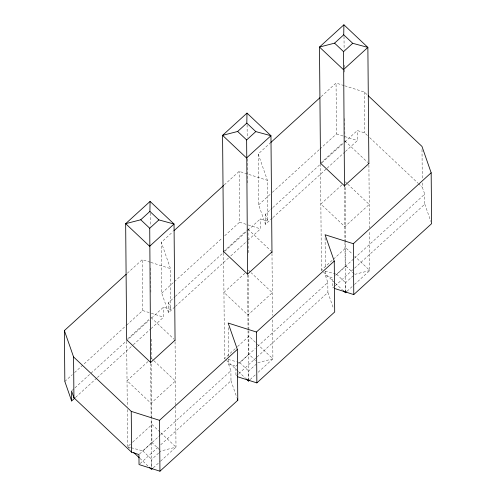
<?xml version="1.0" encoding="UTF-8"?>
<svg xmlns="http://www.w3.org/2000/svg" width="496" height="496" viewBox="0 0 496 496"><rect width="100%" height="100%" fill="white"/><g stroke="black" fill="none" stroke-linecap="round" stroke-linejoin="round"><path stroke-width="0.37" stroke-dasharray="2.48 1.86" d="M159.78 449.953L151.919 442.531L151.491 363.314M255.57 360.586L248.831 354.225L248.893 330.776M354.169 273.866L345.743 265.918L345.805 242.47M158.615 453.096L151.751 459.358L151.571 469.371L151.131 419.021M248.496 380.289L248.663 371.045L256.103 364.269M345.414 291.983L345.576 282.739L353.016 275.962M127.342 273.228L142.228 259.668L150.195 262.198M174.828 306.931L168.541 312.654L161.746 293.148L161.305 242.284L172.751 231.855M224.26 184.915L239.14 171.362L267.4 180.333L267.759 221.185L260.406 218.854L247.845 230.299M272.31 218.104L265.459 224.347L258.658 204.842L258.218 153.977L270.233 143.022M321.172 96.608L336.052 83.049L344.026 85.579M64.833 381.461L72.273 374.678M74.561 372.595L126.071 325.655M126.641 325.134L142.668 310.533L142.228 259.668M161.746 293.148L173.767 282.199M174.338 281.678L222.413 237.869M224.7 235.786L239.58 222.227L239.14 171.362M258.658 204.842L270.103 194.413M272.397 192.324L319.325 149.563M319.895 149.042L336.493 133.914L336.052 83.049M127.807 338.787L149.389 319.12M223.584 251.509L246.301 230.814M320.497 163.203L342.643 143.022M72.112 390.433L74.4 388.349M74.97 387.829L149.215 320.174M151.503 318.091L163.494 307.16L170.841 309.492L170.488 268.64L161.305 242.284M168.541 312.654L168.454 302.641L174.741 296.918M175.311 296.397L222.716 253.202M224.998 251.119L247.275 230.82M265.459 224.347L265.366 214.334L272.223 208.091M272.794 207.57L321.34 163.333M321.91 162.812L344.187 142.513M344.757 141.992L357.325 130.541L364.672 132.878L367.468 135.52M75.628 397.321L96.757 378.064M97.334 377.543L132.742 345.278M133.312 344.757L150.449 329.146M151.02 328.625L163.581 317.173L163.494 307.16M175.398 306.41L228.513 258.007M230.795 255.93L247.361 240.833M247.932 240.318L260.499 228.867L260.406 218.854M272.881 217.583L326.566 168.659M327.137 168.138L344.844 152.005M345.414 151.485L357.411 140.554L357.325 130.541M148.044 361.528L127.032 380.674L150.995 403.285L175.417 381.033L153.121 360.003M244.956 273.215L223.944 292.367L247.907 314.979L272.329 292.727L251.15 272.744M341.868 184.909L320.856 204.054L344.819 226.666L369.241 204.414L347.504 183.911M130.491 447.547L127.608 446.76L132.147 442.618M132.717 442.103L152.024 424.508L159.83 431.873M237.894 371.07L224.521 358.453L237.014 347.064M237.578 346.549L248.936 336.201L256.742 343.561M334.806 282.763L321.433 270.14L345.848 247.888L352.538 254.2M131.217 447.739L142.761 450.876L151.919 442.531M236.79 361.782L239.673 362.57L248.831 354.225M325.041 271.12L336.586 274.257L345.743 265.918M139.519 454.026L160.078 435.29M160.648 434.769L230.9 370.76L228.513 363.903L228.47 359.278M238.235 374.17L235.947 376.253L235.86 366.24L238.142 364.157M238.719 363.636L255.279 348.545M257.567 346.462L327.813 282.447L325.426 275.596L325.382 270.971M335.631 275.323L353.908 258.67M354.479 258.149L424.725 194.141L422.338 187.29L422.301 182.664M140.176 463.518L158.453 446.865M160.735 444.782L230.987 380.773L230.9 370.76M238.805 373.649L256.506 357.517M257.077 356.996L327.899 292.46L327.813 282.447M334.577 286.378L332.859 287.94L332.773 277.927L325.426 275.596M335.147 285.857L353.995 268.683M354.566 268.162L424.812 204.154L424.725 194.141M159.191 452.575L160.902 451.013L175.993 447.119L175.64 406.838M153.276 467.821L160.09 461.609M160.661 461.094L175.993 447.119L160.388 432.394M250.189 379.508L255.868 374.337M258.137 372.267L272.905 358.813L272.558 319.306M347.101 291.202L353.915 284.989M354.485 284.475L369.818 270.5L369.47 231M354.733 274.393L369.818 270.5L354.77 256.302M257.821 362.706L272.905 358.813L257.3 344.088M228.129 359.433L236.065 361.59M344.745 85.808L364.312 92.027L367.114 94.668M336.493 133.914L357.411 140.554M239.58 222.227L247.516 224.744M248.236 224.973L260.499 228.867M150.92 262.427L170.488 268.64M142.668 310.533L150.604 313.05M151.323 313.28L163.581 317.173M228.513 363.903L235.86 366.24M369.706 137.634L417.861 183.061M418.419 183.588L422.338 187.29M344.918 140.951L367.772 162.514M345.272 181.803L346.946 183.384M336.586 274.257L345.576 282.739M335.364 283.29L342.612 290.123M248.006 229.257L270.853 250.821M248.36 270.115L250.592 272.217M239.673 362.57L248.663 371.045M238.452 371.597L245.7 378.436M151.094 317.57L173.941 339.128M151.447 358.422L152.563 359.476M142.761 450.876L151.751 459.358M128.16 447.287L129.276 448.334M139.866 458.329L148.23 466.215M424.812 204.154L430.857 221.489M327.899 292.46L333.436 308.357M258.218 153.977L267.4 180.333M265.366 214.334L267.759 221.185M230.987 380.773L236.778 397.383M168.454 302.641L170.841 309.492M422.009 149.519L422.263 178.808M368.9 165.106L369.446 227.9M364.312 92.027L364.672 132.878M344.007 36.419L344.119 49.588M344.255 65.081L344.292 68.956M344.298 69.725L344.317 72.05M344.72 118.532L344.937 143.319M345.321 187.469L345.799 241.695M344.478 187.358L344.949 241.626M344.956 242.401L345.383 291.202M325.097 237.826L325.357 267.89M320.503 163.971L321.433 270.14M271.982 253.413L272.527 315.431M247.095 124.725L247.206 137.894M247.392 158.813L247.597 182.826M248 228.526L248.223 254.088M248.403 275.007L248.887 330.001M247.56 274.896L248.037 329.939M248.043 330.714L248.471 379.514M228.197 327.676L228.445 356.196M223.597 253.053L224.521 358.453M175.069 341.725L175.634 406.063M150.176 213.038L150.294 226.207M150.66 268.032L150.883 293.595M151.28 339.152L151.466 360.214M150.648 363.202L151.125 418.246M126.685 341.36L127.255 406.478M127.28 409.578L127.608 446.76"/><path stroke-width="0.74" d="M150.641 362.433L126.672 339.822L125.662 223.671L140.746 219.778L149.73 228.253L150.641 362.477L175.057 340.182M223.591 252.328L222.574 135.358L237.658 131.465L246.642 139.946L247.554 274.164M368.881 163.562L344.466 185.814L320.497 163.203L319.486 47.052L334.571 43.158L343.561 51.64L344.472 186.632M140.746 219.778L149.904 211.432L150.077 201.419L174.046 224.031L175.057 340.225M237.658 131.465L246.816 123.126L246.989 113.107L270.959 135.718L271.975 252.687M334.571 43.158L343.728 34.813L343.902 24.8L367.871 47.411L368.881 163.606M150.077 201.419L125.662 223.671L149.625 246.283L174.046 224.031L158.887 219.914L149.904 211.432M246.989 113.107L222.574 135.358L246.537 157.97L270.959 135.718L255.8 131.601L246.816 123.126M343.902 24.8L319.486 47.052L343.449 69.663L367.871 47.411L352.712 43.295L343.728 34.813M149.73 228.253L158.887 219.914M246.642 139.946L255.8 131.601M343.561 51.64L352.712 43.295M75.057 397.842L71.629 400.966L64.833 381.461L64.387 330.59L126.201 274.269M173.891 230.814L223.684 185.442M270.81 142.501L320.025 97.65M271.969 251.875L247.554 274.121L223.584 251.509M71.629 400.966L71.542 390.953L73.929 397.804L131.601 452.216L138.948 454.547L139.035 464.56L159.948 471.2L159.507 420.335L237.342 349.407L228.154 323.051L256.42 332.022L334.254 261.101L325.066 234.744L353.332 243.716L431.167 172.788L421.984 146.432L368.23 95.722M152.706 468.336L151.571 469.371L149.339 467.269M246.258 378.956L248.484 381.064L249.618 380.029M343.17 290.65L345.396 292.752L346.537 291.716M159.948 471.2L237.782 400.272L237.342 349.407M237.392 376.706L256.86 382.893L334.695 311.965L334.254 261.101M334.304 288.399L353.772 294.581L431.613 223.659L431.167 172.788M64.387 330.59L73.575 356.953L131.242 411.358L159.507 420.335M133.734 452.544L139.308 457.802M237.28 398.827L237.782 400.272M353.332 243.716L353.772 294.581M345.383 291.202L345.396 292.752M256.42 332.022L256.86 382.893M248.471 379.514L248.484 381.064M131.242 411.358L131.601 452.216M73.575 356.953L73.929 397.804"/></g></svg>
